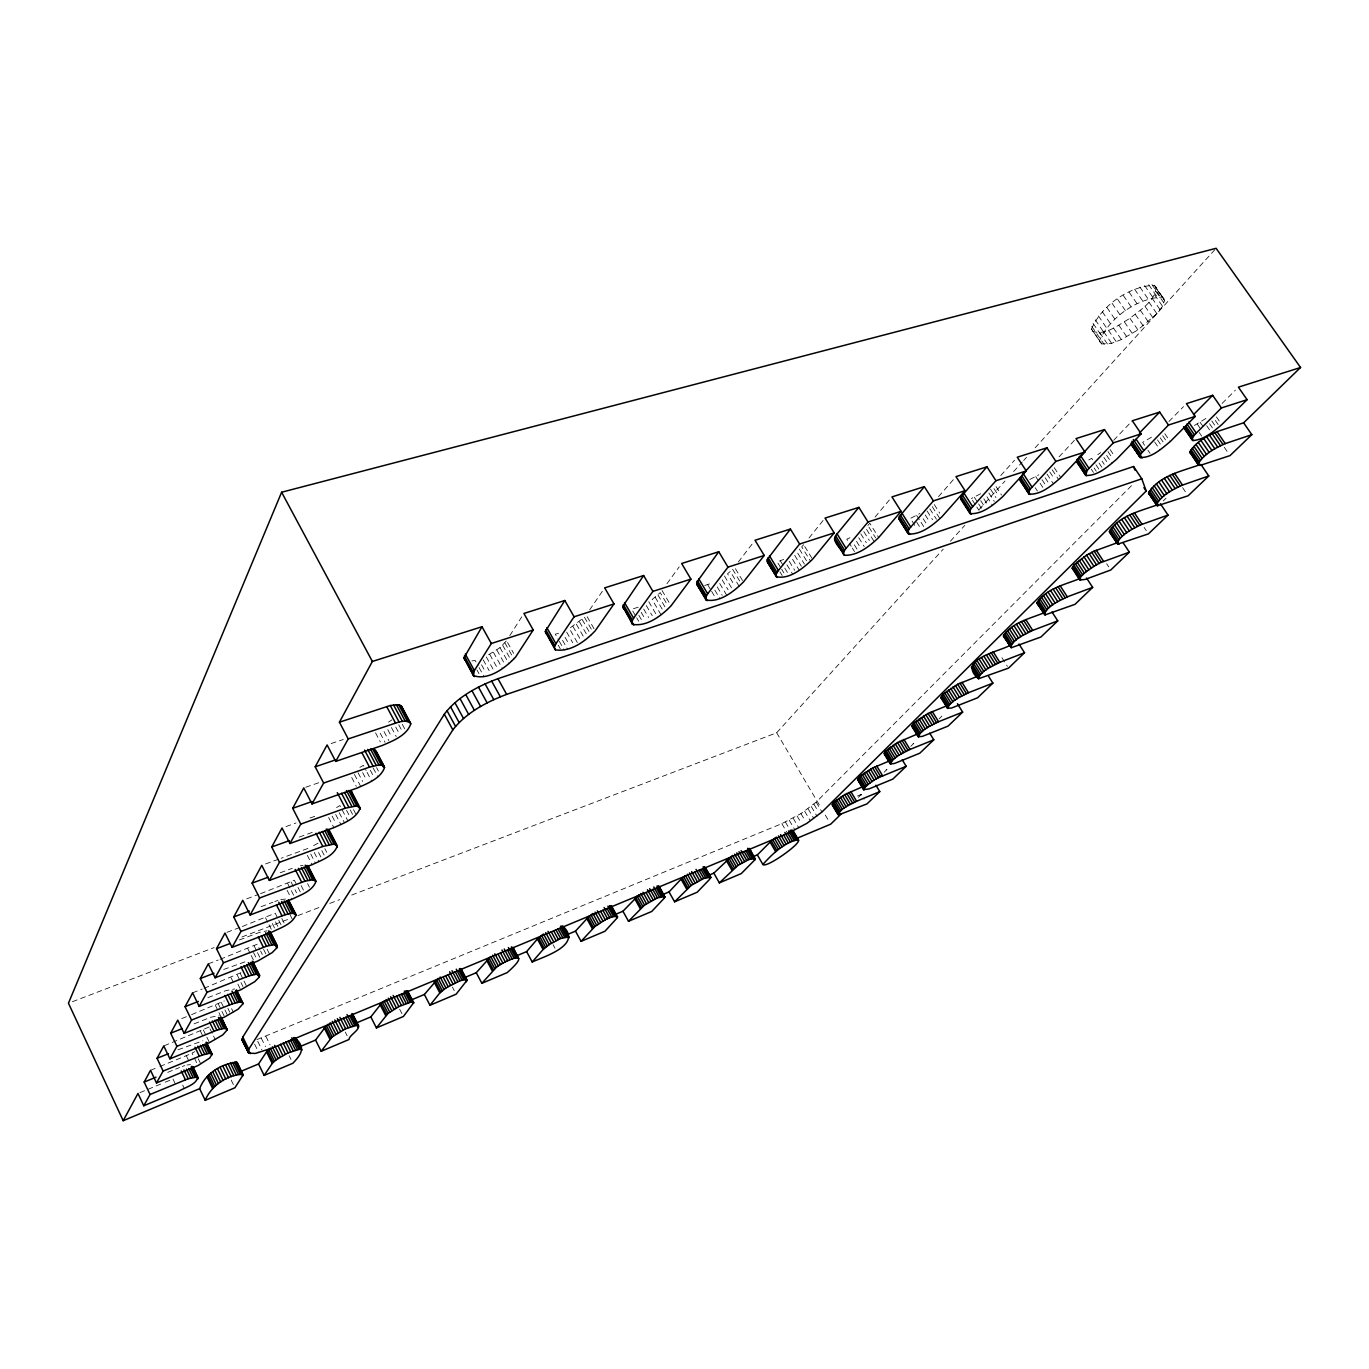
<?xml version="1.0" encoding="UTF-8"?>
<svg xmlns="http://www.w3.org/2000/svg" width="1369" height="1369" viewBox="0 0 1369 1369"><rect width="100%" height="100%" fill="white"/><g stroke="black" fill="none" stroke-linecap="round" stroke-linejoin="round"><path stroke-width="0.75" stroke-dasharray="5 3.75" d="M1091.487 329.073C1101.326 305.732 1129.066 286.07 1154.426 285.3L1164.54 300.461L1162.538 306.245L1156.891 313.689L1137.896 329.912L1121.382 339.563L1111.628 343.345L1101.737 343.927L1091.487 329.073L1101.737 343.927M1092.171 331.007C1105.142 336.552 1118.969 324.333 1129.973 318.361C1139.795 309.942 1156.001 301.112 1155.915 286.703M1164.061 298.425L1162.589 297.056C1137.211 298.1 1109.609 317.574 1099.461 340.813L1100.128 342.712M509.816 635.61L521.743 616.854M589.628 609.907L604.704 587.866M666.943 583.724L679.195 566.869M492.977 668.996L485.995 656.384L499.993 647.64L506.564 640.709M738.302 562.026L752.454 543.613M808.993 538.034L823.71 519.741M875.031 517.088L889.354 499.993M938.535 496.656L953.303 479.698M803.637 544.691L801.738 546.83L810.653 561.393M1000.739 475.556L1014.515 460.258M351.73 895.052L776.668 732.774L943.241 549.123M950.428 541.2L964.786 525.371M979.143 509.542L1005 481.049M1013.608 471.552L1022.232 462.037M1023.67 460.463L1026.545 457.297M1035.152 447.8L1216.1 248.302M867.843 525.422L869.811 523.3L878.693 537.521M1059.11 456.801L1074.597 440.116M1113.681 440.305L1132.334 420.762M577.342 642.523L569.367 628.525L584.426 617.179L592.469 631.212M1168.921 421.515L1183.501 406.61M256.91 1039.619L781.836 823.642L800.951 813.614L816.164 802.131L1133.6 483.548M1222.106 403.427L1235.437 390.131M661.09 614.869L652.123 599.536L660.234 592.623L667.251 604.585M858.26 797.391L861.323 794.414L864.147 799.154M884.117 772.236L887.009 769.446L883.125 771.021M910.813 746.293L913.825 743.367L909.889 744.958M939.031 718.862L941.872 716.107M1163.239 500.951L1166.097 498.179M1097.767 454.662L1100.676 452.609M1205.918 418.435L1194.401 425.485M388.539 722.147L391.893 719.906M1151.449 437.207L1142.619 442.358L1146.863 448.673M359.893 767.376L363.367 765.339L366.139 770.576M336.552 807.556L339.923 805.588L347.863 820.852M318.019 843.184L311.345 846.863M914.766 525.354L910.402 518.423L919.865 513.529M980.598 493.764L971.357 498.538M1029.83 479.475L1038.831 474.803M204.118 988.298L243.117 971.733M194.826 1051.632L192.036 1053.103L198.009 1065.544M191.592 1014.634L224.259 1000.944M209.149 1026.99L163.767 1045.933M220.135 959.293L257.201 944.216L259.768 949.35M260.606 893.666L294.352 880.233L297.107 885.657M1088.766 459.916L1091.709 458.375L1094.943 463.218M849.961 537.743L846.778 539.164L851.193 546.265M780.57 567.433L777.25 561.974L783.633 559.373M159.951 1066.485L189.179 1054.472M139.929 1092.65L163.253 1083.016M165.187 1082.212L171.022 1079.799M857.473 795.988L861.323 794.414M167.754 1072.355L173.658 1069.925M175.626 1069.121L179.561 1067.512M150.522 1070.336L158.068 1067.255M242.364 926.488L275.203 913.209L277.856 918.479M178.021 1049.783L202.886 1040.799M194.09 1023.841L210.604 1017.287L219.143 1015.558M181.718 1018.57L189.624 1015.422M307.888 848.438L281.175 858.277M207.866 997.676L225.988 990.591L234.698 988.966M192.584 992.833L202.201 989.051M223.712 969.457L247.464 960.97M208.293 963.862L218.167 960.045M72.437 1001.697L214.077 947.605M242.005 936.944L287.901 919.42M297.877 915.604L321.818 906.466M329.792 903.42L339.769 899.621M239.37 939.955L259.545 932.34L266.972 930.817M226.929 932.34L240.431 927.224M261.103 906.672L272.842 902.274M246.745 898.834L258.621 894.402M638.211 607.169L631.742 609.291M704.71 585.487L710.887 583.468M280.217 872.772L292.264 868.34M265.637 863.925L279.225 858.979M299.281 837.058L313.073 832.095M286.018 826.551L296.012 823.009M309.993 818.029L315.982 815.907M305.715 787.243L319.473 782.486M274.793 901.538L277.924 900.46M331.127 743.555L343.277 739.482M182.265 1066.451L184.798 1065.612M558.552 633.282L555.284 634.206L558.278 639.494M471.963 660.953L475.094 660.354L478.089 665.779M280.799 899.673L285.488 899.022M187.057 1065.014L190.513 1064.586M300.427 865.756L303.028 865.294M1154.426 285.3L1162.589 297.056M1156.411 288.756L1164.54 300.461M1151.996 284.632L1160.193 296.423M1155.915 291.426L1164.026 303.097M1148.694 284.701L1156.891 296.508M1154.461 294.609L1162.538 306.245M1144.621 285.522L1152.818 297.364M1152.082 298.202L1160.142 309.822M1139.881 287.062L1148.095 298.921M1148.882 302.104L1156.891 313.689M1134.644 289.287L1142.841 301.163M1144.929 306.194L1152.92 317.762M1216.425 416.912L1219.625 421.549M1129.066 292.127L1137.263 304.004M1140.377 310.335L1148.351 321.903M1215.33 420.471L1218.53 425.092M1211.805 420.985L1217.127 428.702M1123.316 295.482L1131.513 307.375M1135.346 314.442L1143.286 325.993M1209.563 423.723L1213.191 428.993M1224.245 447.235L1228.866 453.926M1206.705 425.725L1211.548 432.758M1117.6 299.246L1125.763 311.139M1129.973 318.361L1137.896 329.912M1200.134 422.319L1203.762 427.59M1197.208 424.014L1200.835 429.301M1112.09 303.319L1120.236 315.195M1124.428 321.989L1132.351 333.54M1199.227 432.536L1201.64 436.061M1106.939 307.546L1115.068 319.422M1118.884 325.24L1126.79 336.791M1102.353 311.807L1110.447 323.666M1113.476 327.995L1121.382 339.563M1108.377 330.186L1116.283 341.771M1098.434 315.948L1106.494 327.79M1103.739 331.743L1111.628 343.345M1095.303 319.867L1103.363 331.674M1099.683 332.633L1107.589 344.252M1093.078 323.426L1101.104 335.217M1091.795 326.524L1104.253 344.458M1164.831 433.699L1170.204 441.605M1162.709 435.736L1165.926 440.459M1160.245 437.823L1163.462 442.546M1157.541 439.911L1160.741 444.634M1154.649 441.947L1159.988 449.819M1182.576 487.586L1185.896 492.515M1147.941 450.247L1150.063 453.396M1110.105 449.545L1114.434 456.014M1108 451.599L1112.312 458.05M1106.631 455.329L1112.022 463.389M1103.91 457.434L1107.127 462.277M1102.062 461.113L1104.218 464.331M1144.142 527.441L1146.298 530.659M1099.05 463.047L1103.346 469.499M1096.004 464.827L1099.221 469.653M1094.122 467.976L1096.261 471.21M1091.333 469.242L1093.472 472.476M1054.25 467.685L1060.787 477.61M1052.162 469.755L1058.699 479.663M1049.732 471.894L1054.079 478.483M1106.631 563.703L1108.702 566.852M1046.994 474.033L1053.497 483.924M1045.146 477.781L1049.475 484.369M1042.083 479.749L1045.317 484.694M1035.734 476.617L1038.985 481.563M1040.064 483.206L1044.393 489.811M1035.221 487.74L1037.394 491.043M996.05 486.577L1001.526 495.048M993.997 488.665L998.377 495.424M990.489 489.144L995.947 497.58M988.846 493.011L994.305 501.448M986.963 496.81L992.422 505.264M983.849 498.829L988.213 505.589M980.7 500.66L983.969 505.726M974.334 497.204L977.586 502.286M978.681 503.963L981.932 509.046M972.435 500.233L975.703 505.315M976.799 506.992L978.972 510.38M934.257 504.545L939.784 513.221M932.255 506.65L939.973 518.783M929.842 508.84L936.447 519.227M927.104 511.048L932.597 519.69M925.222 514.932L929.602 521.846M923.151 518.714L927.549 525.628M916.648 515.394L919.934 520.596M921.029 522.325L924.315 527.51M916.751 522.239L921.132 529.17M1001.937 657.719L1007.413 666.378M868.956 527.185L875.612 537.846M866.577 529.409L874.312 541.833M863.822 531.634L869.349 540.498M860.81 533.824L866.337 542.689M858.722 537.692L864.233 546.556M856.532 541.371L860.947 548.473M854.359 544.845L858.757 551.947M852.288 548.045L854.496 551.587M804.767 546.505L812.57 559.271M799.359 549.055L807.162 561.803M797.733 553.144L804.407 564.062M794.704 555.369L801.361 566.287M792.565 559.322L799.205 570.223M789.211 561.273L794.739 570.36M786.953 564.832L792.48 573.919M780.347 560.828L783.667 566.287M784.779 568.118L789.194 575.391M781.682 569.264L783.889 572.909M779.971 571.883L782.195 575.528M735.444 568.717L743.435 582.013M732.603 569.213L740.561 582.492M739.209 586.411L730.259 571.472L727.521 573.765L734.468 585.384M724.458 576.024L732.398 589.303M722.165 579.84L728.103 589.799M719.718 583.502L726.648 595.121M717.253 586.942L722.199 595.258M714.84 590.125L719.786 598.424M707.67 584.666L710.631 589.645M711.623 591.305L715.576 597.962M776.668 732.774L820.972 807.727M825.285 815.034L828.536 820.51M816.164 802.131L821.999 811.988M813.939 804.219L817.806 810.773M811.235 806.461L817.036 816.283M808.104 808.805L813.905 818.628M804.664 811.218L810.431 821.041M800.951 813.614L804.801 820.151M797.083 815.958L800.933 822.495M662.031 590.45L671.05 605.834M793.147 818.183L798.914 827.988M657.941 594.916L666.925 610.266M789.228 820.236L794.995 830.059M655.203 597.243L664.187 612.576M785.43 822.067L789.263 828.621M781.836 823.642L787.586 833.481M648.786 601.744L657.736 617.077M646.271 605.492L652.226 615.725M643.704 609.034L648.666 617.556M641.188 612.285L645.158 619.113M638.827 615.246L641.787 620.362M632.735 611.002L635.712 616.118M636.705 617.83L638.69 621.252M587.164 616.734L595.207 630.784M582.167 619.49L591.186 635.25M579.446 621.834L588.448 637.612M576.349 624.178L585.333 639.939M572.961 626.42L579.943 638.69M566.698 632.153L572.67 642.66M565.055 637.269L569.042 644.286M562.539 640.316L567.519 649.094M559.271 641.24L564.25 650.035M558.33 645.312L560.315 648.838M507.574 642.523L513.632 653.355M504.921 642.917L513.974 659.156M502.697 645.244L511.749 661.467M499.993 647.64L509.028 663.845M496.879 650.018L504.887 664.427M493.422 652.311L502.423 668.517M489.76 654.45L496.759 667.062M483.206 659.841L489.195 670.673M481.529 664.804L485.533 672.025M479.082 667.593L484.078 676.628M476.96 670.006L478.962 673.634M553.11 944.73L554.975 948.169M402.298 724.321L405.19 729.711M398.755 724.8L402.606 732.004M395.744 727.11L398.636 732.501M391.414 727.538L396.223 736.539M387.803 729.66L391.637 736.847M384.039 731.594L388.83 740.595M380.24 733.271L385.031 742.289M375.551 732.86L380.342 741.878M376.578 767.581L378.426 771.072M373.189 767.992L377.793 776.719M370.297 770.182L373.053 775.419M367.046 772.321L371.649 781.049M362.648 772.612L366.31 779.594M358.079 772.749L362.682 781.477M354.4 774.392L360.834 786.627M351.713 777.524L356.299 786.285M452.386 987.083L454.251 990.643M353.476 809.575L356.145 814.675M350.242 809.935L352.894 815.017M346.579 810.311L350.105 817.105M339.204 812.656L344.492 822.82M335.679 814.469L340.967 824.651M332.119 816.078L335.627 822.889M328.611 817.447L333.882 827.663M324.847 848.643L326.746 852.357M321.835 850.611L324.693 856.19M399.662 1009.244L402.469 1014.686M318.566 852.511L321.424 858.089M314.203 852.425L318.977 861.717M310.746 854.016L315.503 863.309M307.34 855.368L312.098 864.678M307.58 883.621L309.428 887.232M301.18 885.623L304.842 892.845M298.014 887.454L301.693 894.693M291.049 881.961L296.543 892.793M287.695 883.501L290.433 888.926M291.357 890.74L295.019 897.978M287.114 890.278L291.7 899.33M290.074 914.8L292.726 920.071M345.296 1032.106L347.161 1035.803M281.792 918.462L285.334 925.495M278.746 920.242L282.271 927.275M275.528 921.919L279.071 928.969M272.26 923.442L275.802 930.492M265.5 917.726L268.153 923.014M269.043 924.777L272.568 931.827M267.16 949.282L269.727 954.433M263.584 949.333L266.989 956.195M260.623 951.061L262.318 954.501M254.086 945.842L256.653 950.976M257.492 952.704L260.914 959.566M253.47 952.482L256.02 957.615M247.772 948.631L250.322 953.782M251.177 955.494L253.727 960.644M289.15 1055.704L291.015 1059.469M240.26 973.41L243.083 979.143M244.024 981.043L246.848 986.775M237.231 975.002L240.054 980.734M240.995 982.634L242.878 986.467M265.877 1036.333L270.052 1044.821M237.898 984.106L240.722 989.838M261.257 1038.13L265.432 1046.635M231.07 977.74L233.894 983.472M257.748 1041.313L261.924 1049.835M254.617 1044.136L258.809 1052.675M231.601 1008.645L233.432 1012.358M227.904 1008.405L229.718 1012.136M221.316 1002.502L224.037 1008.097M224.944 1009.963L227.682 1015.558M218.304 1003.939L221.025 1009.535M221.932 1011.4L224.67 1016.996M215.309 1005.205L218.03 1010.801M218.954 1012.666L221.675 1018.262M210.022 1028.803L212.674 1034.262M213.547 1036.076L215.309 1039.721M231.19 1080.073L233.979 1085.839M203.331 1029.899L205.983 1035.358M206.856 1037.189L209.508 1042.648M200.422 1031.148L203.057 1036.624M198.248 1058.733L200.815 1064.055M186.321 1055.704L188.888 1061.043M182.693 1085.104L184.336 1088.577M172.973 1078.994L175.454 1084.214"/><path stroke-width="1.5" d="M264.131 1075.401L272.226 1063.439L276.076 1059.846L270.36 1048.243L266.544 1051.854L258.536 1063.97L264.131 1075.401L292.88 1063.251C302.036 1053.582 305.732 1047.456 294.711 1037.531L301.762 1049.664M247.943 1052.248L248.747 1049.236L452.848 729.882C466.213 712.564 486.56 702.023 506.65 694.374L1141.814 478.808L1146.195 491.043L821.999 811.988L806.735 823.436L787.586 833.481L271.729 1048.209L255.353 1053.428L248.713 1053.172L242.039 1040.149L242.809 1037.103L444.326 714.19C457.503 696.77 477.884 686.211 497.94 678.682L1133.566 466.521L1141.814 478.808M659.191 886.462L664.838 897.106L663.657 898.817L651.712 911.48L628.508 921.286L622.946 911.241L638.878 894.898L644.542 905.08L628.508 921.286M308.607 866.817L308.025 865.961L316.017 881.345C312.577 891.151 300.393 895.069 291.7 899.33L250.099 914.988L242.775 900.306L233.757 916.939L240.944 931.433L232.063 947.365L224.995 933.076L216.524 948.7L223.455 962.801L215.104 977.774L208.293 963.862L200.319 978.561L207.01 992.303L199.155 1006.403L192.584 992.833L185.055 1006.677L191.523 1020.076L184.113 1033.373L177.765 1020.145L170.663 1033.219L176.926 1046.292L169.91 1058.853L163.767 1045.933L157.059 1058.305L163.116 1071.071L156.494 1082.947L150.522 1070.336L144.173 1082.058L150.042 1094.515L143.762 1105.776L137.978 1093.455L123.193 1120.698L68.45 1003.22L281.62 492.241L1216.1 248.302L1300.55 367.491L1243.617 422.816L1217.007 431.629C1206.808 436.146 1195.342 442.05 1189.935 452.181L1198.269 464.878L1200.065 465.443L1230.012 455.603L1251.831 434.657L1243.617 422.816M664.838 897.106L658.797 886.102M1052.008 611.96L1057.758 620.876L1040.936 636.996L1011.451 647.674L1003.426 636.294C1011.588 622.108 1031.268 618.343 1045.077 612.337M1057.758 620.876L1032.722 630.39C1025.09 634.446 1012.82 638.947 1010.647 647.486M1084.915 452.01L1060.787 477.61C1052.042 485.156 1041.176 494.962 1029.043 494.106L1019.939 478.825L1023.259 473.691L1046.943 447.8L1055.893 461.37L1084.915 452.01L1076 438.593L1104.458 429.592L1113.339 442.837L1141.198 433.853L1132.334 420.762L1159.663 412.103L1168.476 425.04L1195.205 416.416L1186.427 403.633L1212.66 395.316L1221.422 407.962L1247.108 399.68L1238.397 387.17L1300.55 367.491M250.099 914.988L259.58 897.996L252.101 883.108L261.753 865.345L269.351 880.438L312.098 864.678C321.202 860.331 333.779 856.155 337.356 845.905L329.09 830.008L326.233 829.084L333.985 844.091L337.356 845.905M707.191 600.7L697.146 584.905L696.701 582.355L718.759 551.741L727.983 567.142L707.67 593.787L705.668 597.483L706.079 599.981C720.008 602.788 733.938 591.374 743.435 582.013L764.227 555.455L755.021 540.259L790.426 529.05L799.616 544.041L778.396 570.514L776.206 574.193L776.377 576.725C789.776 579.686 803.261 568.084 812.57 559.271L834.2 532.883L825.045 518.081L858.876 507.369L868.014 521.983L844.553 550.218L843.321 553.384L844.399 555.266C857.593 555.865 869.572 546.231 878.693 537.521L901.076 511.322L891.972 496.896L924.332 486.645L933.401 500.883L909.17 528.93L907.75 532.096L908.588 533.996C921.423 534.714 932.991 524.994 941.992 516.695L965.025 490.684L955.973 476.617L986.946 466.812L995.965 480.707L1026.254 470.936L1017.27 457.212L1046.943 447.8M1029.043 494.106L1028.632 492.156L1030.378 488.99L1055.893 461.37M352.021 794.003L351.576 791.59L348.719 790.495L356.779 805.93L360.15 808.018C356.453 818.748 343.448 823.214 333.882 827.663L289.937 843.509L282.031 827.971L271.712 846.983L279.481 862.299L269.351 880.438M1086.541 578.043L1092.65 587.387L1074.99 604.345L1045.18 614.869L1036.949 603.181C1045.386 588.584 1065.339 584.546 1079.679 578.625M376.047 753.087L374.541 749.613L370.503 749.083L378.922 764.997L382.944 765.476L384.569 767.427C380.719 778.67 367.268 783.496 357.223 788.031L311.995 803.928L303.747 787.928L292.692 808.309L300.786 824.07L289.937 843.509M352.363 1016.106L352.928 1014.515L351.747 1013.813L357.463 1025.107C362.443 1028.461 348.547 1035.546 349.027 1039.499L321.185 1051.289L315.572 1040.064L326.438 1025.535L332.137 1036.898L321.185 1051.289M1092.65 587.387L1067.307 596.833C1059.281 601.042 1046.857 605.714 1044.376 614.664M674.592 901.795L691.037 885.538L685.39 875.544L681.077 879.138L669.03 891.921L674.592 901.795L697.129 892.263L709.433 879.548L710.768 877.255L706.062 868.99M401.853 709.159L401.562 706.267L398.67 704.761L390.251 705.514L339.409 722.199L348.222 738.935L335.696 761.404L327.088 744.924L315.212 766.811L323.632 783.051L311.995 803.928M1141.198 433.853L1116.591 459.248C1107.983 466.453 1097.408 476.292 1085.634 475.368L1076.77 460.36L1104.458 429.592M401.562 706.267L410.786 723.842C406.781 735.649 392.869 740.851 382.259 745.489L335.696 761.404M1074.545 569.196L1072.235 568.357L1073.895 565.106L1086.558 555.147L1094.122 551.159L1118.045 542.466M1085.634 475.368L1087.294 470.234L1113.339 442.837M776.377 576.725L767.479 562.043L767.29 559.459L790.426 529.05M473.417 675.619L464.005 657.787L481.991 626.728L491.317 643.498L474.376 670.553L473.417 675.619C488.374 680.821 505.691 667.815 515.651 656.966L533.226 629.98L523.916 613.449L564.815 600.495L574.107 616.786L555.917 643.721L554.342 647.417L555.352 649.847C570.343 652.277 585.384 641.342 595.207 630.784L613.996 603.934L604.704 587.866L643.635 575.528L652.91 591.374L633.59 618.172L631.793 621.851L632.495 624.332C646.938 626.951 661.398 615.759 671.05 605.834L690.9 579.121L681.642 563.498L718.759 551.741M1160.382 503.724L1168.014 515.086L1148.437 533.876L1117.977 544.075L1109.386 531.702C1119.192 515.018 1141.883 510.791 1158.379 504.425M1139.983 457.366L1131.444 444.668L1132.095 441.177L1140.685 453.926L1139.983 457.366C1151.432 458.358 1161.733 448.502 1170.204 441.605L1195.205 416.416M755.26 859.116L749.476 848.386L754.764 859.903L741.262 873.593L719.358 882.868L713.831 873.148L732.518 855.437L738.148 865.259L719.358 882.868M376.424 1027.914L388.06 1013.419L382.345 1002.262L370.828 1016.91L376.424 1027.914L403.393 1016.5L413.712 1002.638L407.705 991.088L405.84 990.831L411.556 1001.92L413.712 1002.638M1168.014 515.086L1142.054 524.327C1132.762 528.674 1121.878 533.79 1116.95 543.134L1117.977 544.075M843.578 554.496C841.576 548.079 829.631 540.687 837.092 533.876L858.876 507.369M1200.87 464.365L1208.776 475.967L1188.121 495.783L1157.353 505.777L1148.557 493.028C1158.67 475.864 1181.669 471.21 1198.85 465.066M1156.634 505.401L1156.394 504.699C1161.631 495.013 1172.788 489.537 1182.508 485.088L1208.776 475.967M555.352 649.847L545.307 631.434L564.815 600.495M762.875 864.455C766.469 869.401 814.863 833.533 792.429 841.25C780.552 845.991 771.329 855.146 762.875 864.455L757.365 854.906L771.277 840.942L776.411 837.178L782.041 846.829M1221.422 407.962L1194.47 434.914L1192.348 438.063L1192.947 440.561C1204.087 439.723 1213.499 431.594 1221.747 424.647L1247.108 399.68M429.969 1005.274L456.117 994.202L467.069 980.204L465.152 979.417L459.967 980.769L445.9 987.973L439.843 992.936L429.969 1005.274L424.373 994.476L438.2 978.407L443.915 989.342M907.887 533.226L899.091 519.262L899.347 516.643L924.332 486.645M875.938 785.241L879.771 791.624L866.988 803.894L838.632 814.914L832.386 805.092L832.985 803.175L844.673 794.602L862.436 786.816M879.771 791.624L856.6 801.241C850.885 804.544 839.197 808.566 838.632 814.914M632.495 624.332L622.792 606.313L643.635 575.528M862.111 785.19L857.61 779.577L860.725 775.761L872.703 767.975L888.532 761.318M1026.254 470.936L1002.621 496.742C993.757 504.648 982.548 514.419 970.091 513.632L960.764 499.206L961.209 496.588L986.946 466.812M496.399 967.301C506.65 959.361 534.167 948.7 507.232 972.589L481.871 983.318L476.275 972.709L490.701 956.555L496.399 967.301L481.871 983.318M906.192 766.281L882.714 775.915C877.803 776.445 854.359 792.822 869.52 788.715L892.845 779.081L906.192 766.281L902.239 759.795M970.091 513.632L969.457 511.698L971.049 508.532L995.965 480.707M929.722 733.202L933.778 739.808L919.831 753.19L894.436 763.491L890.329 763.834L884.288 753.874L885.093 751.684L897.516 742.528L917.778 733.852M933.778 739.808L910.009 749.442C903.112 753.104 893.666 756.561 890.329 763.834M957.427 703.7L962.647 712.12L948.05 726.118L922.33 736.402L918.24 736.659L912.028 726.494L914.013 723.003L928.045 713.454L947.108 705.668M143.762 1105.776L178.757 1091.161C184.558 1087.653 197.53 1084.18 197.461 1076.975L188.152 1078.755L150.042 1094.515M236.084 991.772L236.512 990.694L242.946 1003.785L238.24 1009.09L224.67 1016.996L184.113 1033.373M962.647 712.12L938.552 721.737C931.382 725.484 921.782 729.112 918.24 736.659M163.116 1071.071L202.116 1055.14L208.944 1053.343L212.212 1053.925L209.731 1058.032L198.009 1065.544L156.494 1082.947M252.478 963.862L252.889 961.791L259.545 975.224L259.117 977.261L254.685 981.71L240.722 989.838L199.155 1006.403M221.778 1018.177L227.203 1029.916L222.702 1034.964L209.508 1042.648L169.91 1058.853M532.216 962.013L543.082 949.521L549.26 944.576L543.561 934.034L537.418 938.997L526.637 951.609L532.216 962.013C543.373 956.76 582.8 945.123 563.155 926.419M988.555 676.269L992.867 683.131L977.586 697.796L951.523 708.047L947.468 708.184L941.051 697.831L943.224 694.134L957.684 684.278L978.886 675.756M288.346 902.821L288.876 900.443M215.104 977.774L257.731 961.055L272.123 952.67L276.743 947.998L277.24 945.825L270.343 932.049M992.867 683.131L968.465 692.731C960.987 696.564 951.215 700.38 947.468 708.184M328.936 833.704L329.09 830.008M288.294 899.673L296.029 914.595C292.692 923.989 280.867 927.652 272.568 931.827L232.063 947.365M1018.964 644.012L1024.525 652.739L1008.508 668.123L978.527 678.75C955.699 659.259 1000.996 651.216 1010.254 645.158M236.991 1064.175L236.769 1062.224C221.282 1063.747 205.333 1073.484 199.634 1088.663L123.193 1120.698M611.584 907.459L611.447 905.799L617.59 916.956L616.495 918.65L604.961 931.245L581.072 941.359L575.51 931.125L589.252 916.135L594.916 926.488L581.072 941.359M978.527 678.75C980.409 670.605 992.559 666.241 999.815 662.305L1024.525 652.739M199.634 1088.663L205.213 1100.334L234.92 1087.773L243.066 1075.007L237.299 1062.652M295.618 1039.755L296.063 1038.181M1129.357 552.169L1103.705 561.53C1099.393 561.684 1067.871 582.424 1085.275 579.412L1110.772 570L1129.357 552.169L1123.042 542.637M339.409 722.199L372.368 661.449L481.991 626.728M1251.831 434.657L1225.255 443.607C1215.056 448.193 1203.625 454.046 1198.08 464.108L1198.269 464.878M407.329 993.209L407.705 991.088M205.213 1100.334C211.117 1085.617 227.665 1074.528 242.998 1074.357M460.583 971.015L460.48 968.585L466.863 980.923M1140.685 453.926L1168.476 425.04M1139.384 433.066L1159.663 412.103M1193.546 414.602L1212.66 395.316M841.405 813.751L830.692 824.172L796.022 838.701M332.137 1036.898L345.638 1028.718L357.463 1025.107M388.06 1013.419L398.858 1006.574L411.556 1001.92M594.916 926.488C601.299 922.638 610.574 914.595 617.59 916.956M276.076 1059.846L288.055 1052.881L300.427 1049.048M644.542 905.08L657.479 897.859L664.838 896.541M691.037 885.538L703.769 878.436L710.768 877.255M549.26 944.576L560.64 938.484L568.837 936.875M738.148 865.259L748.74 859.578L755.38 858.517M241.012 1071.311L258.536 1063.97M298.613 1047.182L315.572 1040.064M357.121 1022.66L370.828 1016.91M411.094 1000.037L424.373 994.476M465.238 977.346L476.275 972.709M517.02 955.63L526.637 951.609M568.049 934.257L575.51 931.125M615.109 914.526L622.946 911.241M663.315 894.316L669.03 891.921M708.269 875.493L713.831 873.148M753.429 856.549L757.365 854.906M144.173 1082.058L155.963 1077.198M176.926 1046.292L216.867 1030.19L223.832 1028.427L227.117 1029.146M157.059 1058.305L168.49 1053.668M170.663 1033.219L182.385 1028.53M191.523 1020.076L232.456 1003.819L239.558 1002.108L242.262 1002.399L242.946 1003.785M185.055 1006.677L198.368 1001.423M207.01 992.303L248.97 975.875L256.208 974.232L259.545 975.224M200.319 978.561L213.958 973.256M223.455 962.801L266.493 946.236L273.886 944.661L277.24 945.825M216.524 948.7L229.855 943.6M240.944 931.433L285.111 914.732L292.658 913.243L296.029 914.595M233.757 916.939L249.38 911.069M259.58 897.996L304.945 881.191L312.645 879.788L316.017 881.345M252.101 883.108L268.17 877.204M279.481 862.299L322.81 846.47L333.985 844.091M271.712 846.983L289.441 840.6M300.786 824.07L345.347 808.189L356.779 805.93M292.692 808.309L312.081 801.498M323.632 783.051L369.51 767.136L378.922 764.997M315.212 766.811L335.148 760M348.222 738.935L399.063 721.959L405.138 721.001L410.324 722.575M491.317 643.498L533.226 629.98M574.107 616.786L613.996 603.934M652.91 591.374L690.9 579.121M727.983 567.142L764.227 555.455M799.616 544.041L834.2 532.883M868.014 521.983L901.076 511.322M933.401 500.883L965.025 490.684M790.118 830.435L791.385 830.179L796.998 839.796M1148.813 493.73L1150.696 494.192M913.38 726.888L912.028 726.494M1191.971 453.55L1190.14 452.968M942.368 698.31L941.051 697.831M972.76 668.363L971.494 667.798M899.091 519.262L901.059 520.477M242.039 1040.149L244.349 1041.638M1020.367 480.81L1030.053 494.551M1077.027 462.38L1086.541 475.83M624.794 609.547L622.844 607.75M1131.444 444.668L1140.788 457.845M1184.476 428.172L1183.74 427.641L1192.228 440.065M767.479 562.043L777.335 577.478M464.382 659.208L465.392 660.252M545.512 632.854L546.351 633.933M1036.949 603.181L1045.18 614.869M1217.007 431.629L1225.255 443.607M1214.714 432.501L1222.979 444.497M1212.164 433.665L1220.412 445.661M1209.426 435.085L1217.674 447.098M1206.585 436.745L1214.833 448.758M1203.745 438.559L1211.976 450.572M1188.737 422.114L1196.232 433.032M1200.972 440.493L1209.186 452.506M1186.991 423.996L1194.47 434.914M1198.354 442.478L1206.568 454.491M1185.708 425.708L1193.169 436.608M1184.887 427.162L1192.348 438.063M1195.993 444.463L1204.19 456.459M1183.535 426.786L1192.947 440.561M1193.939 446.362L1202.119 458.358M1192.262 448.142L1200.442 460.121M1191.013 449.734L1199.176 461.695M1190.243 451.103L1198.919 463.732M1189.935 452.181L1198.936 465.323M1174.568 473.349L1182.508 485.088M1172.309 474.222L1180.249 485.961M1169.811 475.385L1177.751 487.124M1167.141 476.788L1175.081 488.528M1164.369 478.38L1172.309 490.136M1136.116 439.158L1143.663 450.333M1161.614 480.143L1169.537 491.899M1133.344 439.466L1141.951 452.232M1158.944 482.008L1166.867 493.764M1138.888 453.225L1142.088 457.982M1131.359 442.649L1139.932 455.364M1131.136 443.813L1139.692 456.527M1156.429 483.907L1164.334 495.646M1154.17 485.79L1162.059 497.529M1152.219 487.586L1160.108 499.326M1150.644 489.263L1158.516 500.986M1149.498 490.752L1157.353 502.457M1148.796 492.019L1156.634 503.724M1149.532 494.123L1157.353 505.777M1148.557 493.028L1156.394 504.699M1143.885 487.621L1146.195 491.043M1134.388 512.845L1142.054 524.327M1132.163 513.717L1139.829 525.217M1129.716 514.864L1137.382 526.363M1127.098 516.233L1134.764 527.749M1124.428 517.79L1132.077 529.307M1080.278 455.261L1088.971 468.335M1121.741 519.501L1129.391 531.001M1078.618 457.178L1087.294 470.234M1119.158 521.281L1126.807 532.798M1077.437 458.906L1086.096 471.946M1076.77 460.36L1085.412 473.383M1076.633 461.541L1085.258 474.547M1116.745 523.095L1124.377 534.612M1114.588 524.892L1122.204 536.391M1112.74 526.62L1120.338 538.103M1111.252 528.194L1118.849 539.677M1110.173 529.598L1117.754 541.063M1116.984 540.823L1119.14 544.075M1109.557 530.778L1117.121 542.227M1109.386 531.702L1117.224 543.75M1096.312 550.287L1103.705 561.53M1094.122 551.159L1101.515 562.419M1091.709 552.289L1099.119 563.549M1089.176 553.624L1096.552 564.901M1086.558 555.147L1093.951 566.424M1083.957 556.789L1091.35 568.067M1081.459 558.518L1088.834 569.778M1023.259 473.691L1032.004 487.073M1079.148 560.263L1086.507 571.523M1021.65 475.625L1030.378 488.99M1077.061 561.974L1084.419 573.235M1020.521 477.353L1029.248 490.701M1019.939 478.825L1028.632 492.156M1075.298 563.6L1082.639 574.86M1019.888 479.989L1028.564 493.302M1073.895 565.106L1081.236 576.332M1072.902 566.424L1080.227 577.65M1072.338 567.519L1080.637 580.388M1072.235 568.357L1079.867 580.131M1060.171 585.812L1067.307 596.833M1058.015 586.685L1065.15 597.723M1055.653 587.797L1062.806 598.835M1053.155 589.115L1060.308 600.152M1050.622 590.587L1057.758 601.641M1048.106 592.178L1055.225 603.233M1045.676 593.855L1052.812 604.893M1043.452 595.532L1050.553 606.57M1041.45 597.158L1048.568 608.195M1039.773 598.715L1046.874 609.735M1038.455 600.135L1045.54 611.156M1037.514 601.385L1044.598 612.371M1037.017 602.411L1044.085 613.398M963.827 492.908L972.623 506.616M962.27 494.859L971.049 508.532M961.209 496.588L969.988 510.261M962.475 500.472L971.203 514.059M960.713 498.042L969.457 511.698M1025.809 619.575L1032.722 630.39M1023.687 620.448L1030.6 631.263M1021.377 621.543L1028.29 632.375M1018.947 622.844L1025.843 633.659M1016.465 624.281L1023.362 635.113M1014.018 625.821L1020.915 636.653M1011.674 627.43L1018.57 638.262M1009.518 629.038L1016.397 639.871M1007.601 630.613L1014.48 641.428M1005.993 632.102L1012.855 642.9M1004.743 633.436L1011.605 644.234M1003.888 634.617L1010.733 645.398M1004.641 636.927L1011.451 647.674M1003.443 635.575L1010.271 646.339M993.124 651.712L999.815 662.305M991.036 652.585L997.727 663.195M901.829 512.947L910.693 526.997M988.76 653.663L995.451 664.29M900.323 514.898L909.17 528.93M899.347 516.643L908.177 530.659M986.382 654.93L993.073 665.556M902.154 522.222L905.439 527.441M907.63 530.932L909.82 534.406M898.937 518.098L907.75 532.096M899.809 520.049L908.588 533.996M983.969 656.333L990.643 666.96M981.59 657.839L988.264 668.466M979.314 659.396L985.988 670.006M977.226 660.936L983.9 671.546M975.395 662.442L982.052 673.052M973.855 663.862L980.495 674.455M972.657 665.146L979.297 675.721M971.87 666.241L978.493 676.816M976.063 673.616L978.27 677.125M971.46 667.148L978.082 677.706M961.979 682.327L968.465 692.731M959.926 683.199L966.411 693.604M957.684 684.278L964.17 694.682M955.357 685.51L961.842 695.931M952.995 686.879L959.481 697.3M950.685 688.333L957.153 698.755M948.477 689.839L954.946 700.243M946.458 691.328L952.927 701.749M944.696 692.782L951.147 703.187M943.224 694.134L949.658 704.522M942.094 695.349L948.529 705.737M941.342 696.393L947.776 706.763M944.507 701.749L947.707 706.917M940.999 697.232L947.93 708.543M837.092 533.876L846.008 548.267M835.655 535.844L844.553 550.218M834.765 537.589L843.646 551.947M834.457 539.044L844.399 555.266M932.272 711.538L938.552 721.737M930.236 712.393L936.533 722.61M928.045 713.454L934.342 723.671M925.769 714.669L932.049 724.885M923.459 716.021L929.739 726.237M921.2 717.424L927.48 727.641M919.078 718.879L925.341 729.095M917.127 720.334L923.39 730.533M915.416 721.72L921.662 731.919M914.013 723.003L920.259 733.202M912.935 724.167L919.181 734.349M914.406 728.582L916.477 731.953M912.233 725.142L918.462 735.324M911.925 725.929L918.719 736.967M903.899 739.414L910.009 749.442M901.897 740.287L908.006 750.298M899.758 741.331L905.85 751.359M897.516 742.528L903.608 752.556M895.258 743.829L901.367 753.857M893.067 745.215L899.159 755.243M890.997 746.618L897.071 756.646M889.097 748.004L895.172 758.032M887.454 749.339L893.529 759.367M769.446 555.746L778.396 570.514M886.102 750.588L892.16 760.599M768.077 557.713L777.01 572.482M885.093 751.684L891.151 761.694M885.675 754.199L887.677 757.519M884.425 752.625L890.483 762.601M767.29 559.459L776.206 574.193M884.169 753.361L890.825 764.107M767.085 560.914L776.001 575.63M876.793 766.075L882.714 775.915M874.808 766.931L880.746 776.771M872.703 767.975L878.624 777.814M870.513 769.138L876.434 778.978M868.305 770.422L874.226 780.262M866.166 771.757L872.087 781.613M864.147 773.126L870.051 782.965M862.316 774.478L868.22 784.317M860.725 775.761L866.628 785.601M859.424 776.942L865.311 786.781M858.466 778.003L864.352 787.808M857.85 778.875L863.736 788.698M858.295 780.296L864.147 790.067M857.61 779.577L863.634 789.827M850.833 791.59L856.6 801.241M848.9 792.446L854.667 802.097M846.812 793.455L852.579 803.124M844.673 794.602L850.423 804.27M842.517 795.851L848.267 805.52M840.429 797.169L846.179 806.837M838.461 798.486L844.211 808.155M836.681 799.787L842.431 809.455M835.141 801.036L840.891 810.688M833.892 802.166L839.625 811.817M832.985 803.175L838.701 812.827M698.669 578.625L707.67 593.787M832.403 804.014L838.119 813.648M832.215 804.664L838.085 814.709M697.386 580.61L706.37 595.755M696.701 582.355L705.668 597.483M696.616 583.793L706.079 599.981M798.726 840.309L793.113 830.726M792.309 830.127L798.572 840.908M791.06 832.044L795.748 840.07M788.578 830.915L794.208 840.549M787.74 833.208L792.429 841.25M784.848 832.472L790.478 842.123M783.701 835.107L788.39 843.15M780.604 834.645L786.234 844.314M778.482 835.894L784.095 845.546M774.495 838.478L780.108 848.13M772.766 839.745L778.379 849.396M771.277 840.942L776.89 850.594M770.097 842.055L775.693 851.689M624.538 602.582L633.59 618.172M623.357 604.568L632.375 620.14M622.792 606.313L633.761 625.017M754.473 857.987L747.833 848.267L753.48 858.055M751.957 855.026L754.764 859.903M747.474 850.183L752.163 858.346M745.865 850.697L750.571 858.859M744.034 851.398L748.74 859.578M741.074 850.662L746.721 860.485M738.952 851.706L744.599 861.529M736.762 852.87L742.409 862.71M734.588 854.136L740.235 863.959M730.584 856.754L736.214 866.577M728.856 858.021L734.486 867.843M727.384 859.236L733.014 869.041M726.22 860.331L731.85 870.136M704.795 866.971L710.443 876.896M705.993 869.589L710.699 877.837M704.094 866.817L709.758 876.759M703.033 866.902L708.697 876.844M702.605 868.87L707.328 877.17M700.945 869.401L705.668 877.7M699.046 870.119L703.769 878.436M696.034 869.383L701.698 879.36M694.802 872.104L699.525 880.438M691.636 871.642L697.3 881.636M689.446 872.909L695.093 882.902M687.341 874.226L692.988 884.22M546.847 627.687L555.917 643.721M545.752 629.689L554.804 645.706M551.81 641.667L553.795 645.21M545.307 631.434L554.342 647.417M683.679 876.827L689.309 886.821M682.224 878.042L687.854 888.019M681.077 879.138L686.708 889.114M658.044 885.965L663.708 896.079M661.603 892.845L664.427 897.876M656.915 886.068L662.596 896.199M656.418 888.087L661.159 896.541M653.749 886.958L659.43 897.106M652.739 889.405L657.479 897.859M649.659 888.652L655.34 898.817M647.434 889.73L653.116 899.912M646.117 892.639L650.857 901.127M642.951 892.246L648.615 902.411M640.829 893.581L646.493 903.745M637.15 896.199L642.814 906.364M635.712 897.414L641.376 907.561M634.6 898.509L640.247 908.657M497.94 678.682L506.65 694.374M491.608 681.009L500.301 696.735M617.248 917.709L610.608 905.679L609.427 905.816L615.109 916.118M485.054 683.85L493.747 699.593M607.904 906.175L613.603 916.494M607.066 908.468L611.806 917.076M465.289 654.057L474.376 670.553M604.088 907.527L609.787 917.863M464.313 656.059L473.383 672.538M464.005 657.787L474.41 676.628M602.856 910.214L607.596 918.839M478.466 687.118L487.142 702.896M600.58 911.326L605.32 919.951M597.329 910.847L603.01 921.2M595.07 912.148L600.751 922.501M471.98 690.746L480.639 706.524M598.612 923.853L592.931 913.499L590.963 914.834L596.644 925.187M465.785 694.613L474.444 710.408M587.831 917.35L593.496 927.703M586.736 918.445L592.401 928.781M460.052 698.652L468.677 714.43M454.919 702.725L463.526 718.485M450.521 706.746L459.094 722.49M446.961 710.597L455.518 726.323M562.642 926.094L568.939 937.406M562.967 927.703L568.631 938.141M561.752 926.009L567.433 936.482M560.486 926.146L566.184 936.653M444.326 714.19L452.848 729.882M559.835 928.285L564.593 937.046M557.97 928.901L562.727 937.662M555.882 929.705L560.64 938.484M553.641 930.698L558.398 939.476M551.313 931.844L556.071 940.623M548.011 931.331L553.709 941.872M545.718 932.665L551.416 943.207M541.594 935.386L547.275 945.928M539.882 936.687L545.564 947.228M538.479 937.902L544.143 948.443M537.418 938.997L543.082 949.521M402.041 707.551L410.786 723.842M400.433 705.326L409.194 721.651M398.67 704.761L407.449 721.121M396.343 704.607L405.138 721.001M281.62 492.241L372.368 661.449M393.502 704.847L402.315 721.275M390.251 705.514L399.063 721.959M386.674 706.558L395.487 723.02M518.783 958.488L512.93 947.314L517.585 957.444M518.047 957.684L511.373 946.954L517.071 957.615M510.996 948.905L515.737 957.804M508.378 947.536L514.077 958.232M507.386 949.949L512.143 958.882M504.271 949.008L509.987 959.72M501.961 950.018L507.677 960.747M500.524 952.978L505.281 961.928M498.128 954.261L502.885 963.211M494.859 953.817L500.558 964.563M492.669 955.203L498.367 965.932M488.99 957.872L494.688 968.602M487.604 959.087L493.285 969.817M375.688 750.452L384.073 766.281M376.184 751.615L384.569 767.427M486.594 960.182L492.258 970.895M374.541 749.613L382.944 765.476M379.778 760.103L383.491 767.119M372.796 749.168L381.215 765.049M367.731 749.408L376.167 765.339M364.565 750.092L372.984 766.058M362.015 752.933L369.51 767.136M461.131 968.858L467.069 980.204M459.436 968.55L466.247 981.83M458.974 970.57L463.732 979.639M456.271 969.184L461.986 980.084M455.192 971.665L459.967 980.769M452.01 970.724L457.742 981.641M449.631 971.768L455.364 982.702M448.142 974.779L452.917 983.9M351.576 791.59L360.15 808.018M350.43 790.871L360.047 809.336M445.712 976.08L450.469 985.201M346.46 790.495L354.537 805.965M443.351 977.449L448.108 986.57M344.646 792.583L351.816 806.358M440.185 977.021L445.9 987.973M341.548 793.318L348.736 807.094M436.506 979.725L442.204 990.66M337.27 792.651L345.347 808.189M435.137 980.94L440.835 991.875M434.161 982.018L439.843 992.936M330.545 834.08L337.287 847.12M327.944 829.374L335.679 844.365M324.983 831.017L331.777 844.177M406.969 990.831L413.575 1003.323M322.331 831.445L329.125 844.605M404.334 991.053L410.067 1002.159M403.461 993.381L408.236 1002.638M319.302 832.198L326.096 845.392M401.357 994.082L406.131 1003.357M316.017 833.276L322.81 846.47M399.046 994.989L403.821 1004.264M396.599 996.067L401.374 1005.342M393.143 995.417L398.858 1006.574M390.644 996.752L396.377 1007.909M388.248 998.138L393.981 1009.295M386.024 999.558L391.739 1010.698M384.039 1000.944L389.754 1012.102M381.01 1003.494L386.708 1014.617M380.069 1004.555L385.75 1015.695M308.59 867.963L315.075 880.661M306.896 865.413L314.322 879.976M305.201 865.174L312.645 879.788M303.952 867.125L310.489 879.925M301.351 867.587L307.888 880.387M298.408 868.357L304.945 881.191M295.191 869.435L301.728 882.286M352.552 1014.035L358.644 1025.775M352.877 1015.199L358.558 1026.459M356.162 1023.601L358.045 1027.332M351.474 1015.712L356.248 1025.124M349.882 1015.969L354.657 1025.415M347.007 1014.6L352.74 1025.929M288.893 901.504L296.029 915.639M288.055 900.956L294.318 913.38M345.775 1017.218L350.55 1026.664M286.378 900.802L292.658 913.243M284.256 900.956L290.536 913.414M343.379 1018.142L348.154 1027.606M281.706 901.452L287.986 913.927M339.906 1017.372L345.638 1028.718M278.814 902.239L285.111 914.732M337.339 1018.622L343.071 1029.984M334.789 1019.973L340.522 1031.336M276.589 905.114L281.98 915.827M332.359 1021.377L338.092 1032.756M330.117 1022.814L335.833 1034.177M328.115 1024.217L333.831 1035.58M325.137 1026.767L330.819 1038.113M324.213 1027.828L329.912 1039.174M269.744 931.331L276.641 945.14M270.377 933.025L277.274 946.8M268.615 930.92L275.528 944.747M274.176 942.847L276.743 947.998M267.828 932.546L273.886 944.661M265.74 932.751L271.798 944.884M264.097 934.993L269.299 945.414M261.291 935.814L266.493 946.236M258.245 936.892L263.43 947.331M295.601 1037.736L301.762 1050.331M293.394 1037.582L299.109 1049.116M291.7 1037.873L297.432 1049.424M252.29 961.158L259.614 976.131M290.502 1040.064L295.413 1049.972M251.982 962.475L259.117 977.261M250.373 962.424L256.208 974.232M288.226 1040.834L293.137 1050.759M248.302 962.664L254.155 974.488M285.745 1041.809L290.656 1051.734M246.694 964.888L251.725 975.053M283.143 1042.938L288.055 1052.881M243.939 965.71L248.97 975.875M280.508 1044.222L285.419 1054.164M240.961 966.788L245.992 976.97M277.924 1045.608L282.818 1055.55M274.639 1045.386L280.354 1056.988M272.363 1046.823L278.078 1058.425M268.7 1049.578L274.399 1061.18M267.417 1050.793L273.098 1062.378M236.426 989.855L242.861 1002.964M266.544 1051.854L272.226 1063.439M235.622 990.831L241.149 1002.108M234.938 992.696L239.558 1002.108M231.994 991.105L237.539 1002.399M230.522 993.552L235.143 1002.981M227.836 994.373L232.456 1003.819M224.927 995.451L229.547 1004.897M242.809 1037.103L248.747 1049.236M247.703 1048.517L250.236 1053.668M242.039 1038.814L247.96 1050.93M242.826 1041.107L248.713 1053.172M220.991 1017.15L227.203 1029.916M220.05 1017.407L225.389 1028.393M218.475 1017.424L223.832 1028.427M217.363 1019.563L221.846 1028.752M236.769 1062.224L243.066 1075.007M237.795 1065.852L242.672 1075.863M235.776 1062.053L241.474 1073.792M215.019 1020.145L219.502 1029.351M234.356 1062.122L240.071 1073.895M232.576 1062.464L238.292 1074.237M212.383 1020.983L216.867 1030.19M230.454 1063.029L236.17 1074.819M209.543 1022.044L214.026 1031.268M228.075 1063.833L233.791 1075.64M225.509 1064.842L231.224 1076.65M222.822 1066.023L228.555 1077.848M220.118 1067.324L225.851 1079.166M212.315 1054.643L206.291 1042.168L211.083 1053.805M206.411 1042.733L211.596 1053.463M206.171 1044.307L210.501 1053.257M217.483 1068.727L223.198 1080.569M204.614 1044.376L208.944 1053.343M202.663 1044.701L206.993 1053.685M214.967 1070.199L220.683 1082.023M200.37 1045.3L204.7 1054.284M212.674 1071.653L218.373 1083.495M197.786 1046.138L202.116 1055.14M210.672 1073.074L216.37 1084.915M209.012 1074.425L214.711 1086.25M195.014 1047.199L199.344 1056.201M207.763 1075.64L213.444 1087.465M206.941 1076.701L212.623 1088.509M193.063 1066.947L198.214 1078.07M192.447 1066.502L197.461 1076.975M193.679 1070.267L197.855 1078.96M191.352 1066.331L196.383 1076.821M190.65 1068.162L194.86 1076.924M188.734 1068.522L192.926 1077.283M186.475 1069.138L190.685 1077.899M183.959 1069.976L188.152 1078.755M181.238 1071.02L185.448 1079.816M1133.566 466.521L1134.867 470.097"/></g></svg>
